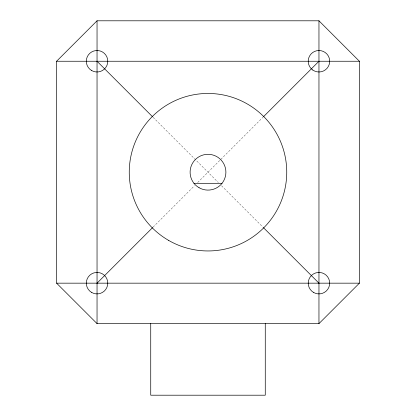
<?xml version="1.0" encoding="UTF-8"?>
<svg xmlns="http://www.w3.org/2000/svg" width="416" height="416" viewBox="0 0 416 416"><rect width="100%" height="100%" fill="white"/><g stroke="black" fill="none" stroke-linecap="round" stroke-linejoin="round"><path stroke-width="0.31" stroke-dasharray="2.08 1.56" d="M153.093 227.11L194.444 185.76M197.662 182.546L262.907 117.302M153.093 117.302L218.338 182.546M221.556 185.76L262.907 227.11"/><path stroke-width="0.62" d="M56.592 61.246L97.042 20.8L318.958 20.8L359.408 61.246L359.408 283.166L318.958 323.612L97.042 323.612L56.592 283.166L56.592 61.246L359.408 61.246M97.042 283.166L152.636 227.573M263.364 116.844L318.958 61.246M193.96 183.305L222.04 183.305M56.592 283.166L359.408 283.166M97.042 61.246L152.636 116.844M263.364 227.573L318.958 283.166M318.958 20.8L318.958 323.612M265.268 323.612L265.268 395.2L150.732 395.2L150.732 323.612M97.042 20.8L97.042 323.612M91.671 70.548A10.738 10.738 0 0 0 107.78 61.246A10.738 10.738 0 0 0 91.671 51.948A10.738 10.738 0 0 0 91.671 70.548M312.775 70.028A10.738 10.738 0 0 0 329.654 62.213A10.738 10.738 0 0 0 314.449 51.501A10.738 10.738 0 0 0 312.775 70.028M91.671 292.464A10.738 10.738 0 0 0 107.78 283.166A10.738 10.738 0 0 0 91.671 273.868A10.738 10.738 0 0 0 91.671 292.464M313.591 292.464A10.738 10.738 0 0 0 329.696 283.166A10.738 10.738 0 0 0 313.591 273.868A10.738 10.738 0 0 0 313.591 292.464M168.626 240.401A78.744 78.744 0 0 0 286.744 172.208A78.744 78.744 0 0 0 168.626 104.01A78.744 78.744 0 0 0 168.626 240.401M199.051 187.704A17.898 17.898 0 0 0 225.898 172.208A17.898 17.898 0 0 0 199.051 156.707A17.898 17.898 0 0 0 199.051 187.704"/></g></svg>
